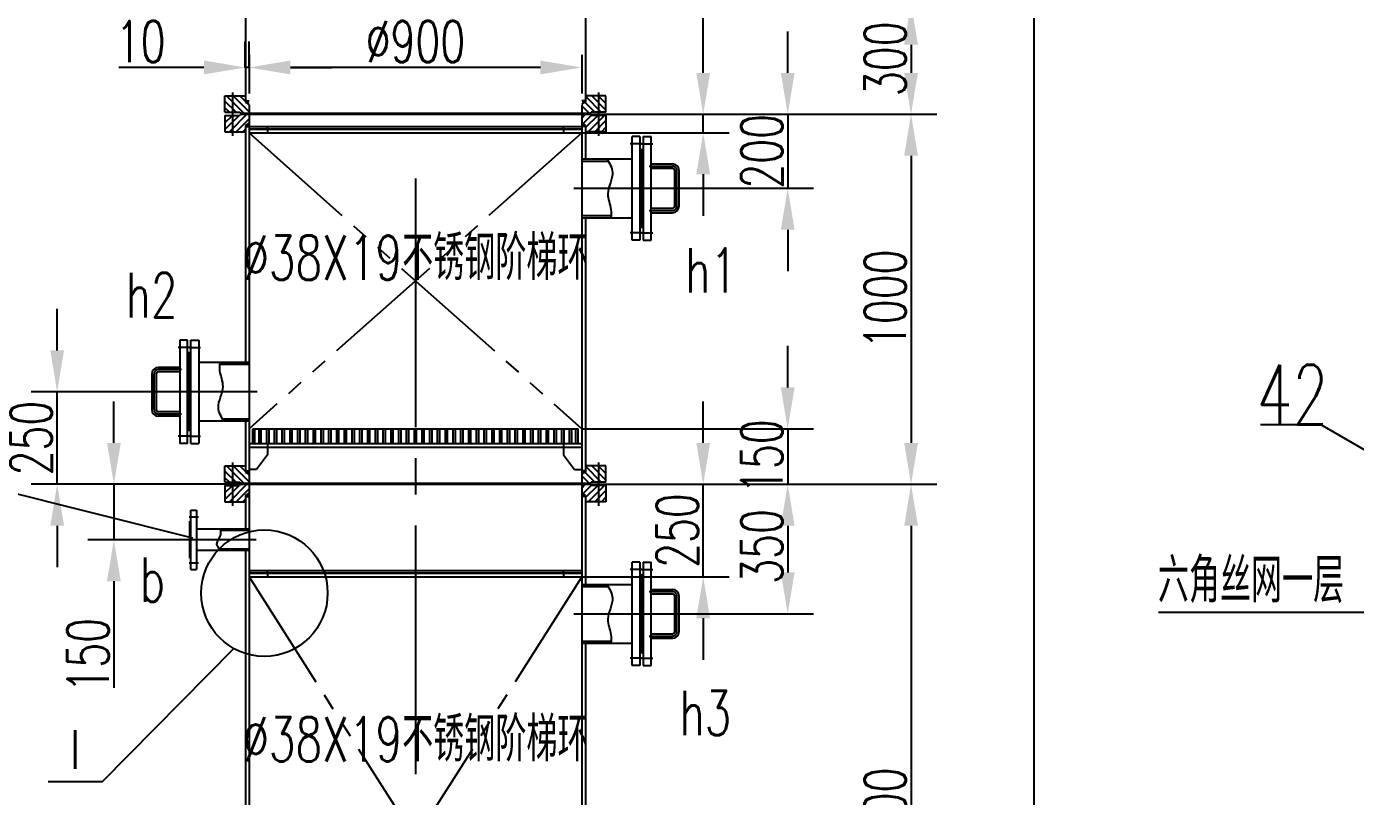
# Model space of a CAD drawing. Extents: x 4061 to 20693, y -5077 to 18471.
# Drawn here: x 5925 to 9518, y 12000 to 14080 of the extents above; entities that cross this region are included whole.
import ezdxf
from ezdxf.enums import TextEntityAlignment as Align

# ---------------------------------------------------------------- set-up
doc = ezdxf.new("R2010")
doc.units = 0
doc.header["$LTSCALE"] = 280
doc.header["$MEASUREMENT"] = 0
doc.header["$PDMODE"] = 3
for name, pattern in [('CENT1', [3.35, 2.4, -0.3, 0.35, -0.3]), ('CENTER', [1.66, 1.2, -0.15, 0.16, -0.15]), ('PHANTOM', [1.97, 1.2, -0.15, 0.16, -0.15, 0.16, -0.15])]:
    doc.linetypes.add(name, pattern=pattern)
doc.layers.get('0').update_dxf_attribs({"linetype": 'CONTINUOUS'})
doc.layers.get('DEFPOINTS').update_dxf_attribs({"linetype": 'CONTINUOUS'})
for name, color, linetype in [('A', 2, 'CONTINUOUS'), ('B', 7, 'CONTINUOUS'), ('C', 1, 'CENTER'), ('C1', 1, 'CENT1'), ('D', 4, 'PHANTOM')]:
    doc.layers.add(name, color=color, linetype=linetype)
doc.styles.add('HZ', font='txt', dxfattribs={"width": 0.7, "bigfont": 'hztxt'})
doc.dimstyles.get("Standard").update_dxf_attribs({"dimtxt": 0.18, "dimasz": 0.18, "dimexe": 0.18, "dimexo": 0.0625, "dimgap": 0.09, "dimtad": 0, "dimtih": 1, "dimtoh": 1, "dimdec": 4, "dimzin": 0, "dimdsep": 46, "dimtxsty": 'Standard', "dimcen": 0.09, "dimadec": 0, "dimazin": 0, "dimtfac": 1, "dimtdec": 4, "dimtofl": 0, "dimtmove": 0, "dimatfit": 3, "dimfxl": 1, "dimtolj": 1, "dimtzin": 0, "dimarcsym": 0})

# ---------------------------------------------------------------- blocks, each defined once
blk = doc.blocks.new('*D12')
at = {"color": 0, "linetype": 'ByBlock', "transparency": 16777216}
for p, q in [((8761.8, 14690.3), (8761.8, 14802.3)), ((8205.2, 14578.3), (8831.8, 14578.3)), ((8761.8, 14578.3), (8761.8, 14428.3)), ((8227.7, 14428.3), (8831.8, 14428.3)), ((8761.8, 14316.3), (8761.8, 14204.3))]:
    blk.add_line(p, q, dxfattribs=at)
for points in [[(8743.2, 14690.3), (8780.5, 14690.3), (8761.8, 14578.3)], [(8743.2, 14316.3), (8780.5, 14316.3), (8761.8, 14428.3)]]:
    blk.add_solid(points, dxfattribs=at)
at = {"layer": 'DEFPOINTS', "color": 0, "linetype": 'ByBlock', "transparency": 16777216}
for p in [(8205.2, 14578.3), (8227.7, 14428.3), (8761.8, 14428.3)]:
    blk.add_point(p, dxfattribs=at)
at = {"color": 0, "linetype": 'ByBlock', "transparency": 16777216, "insert": (8691.8, 14503.3), "char_height": 112, "attachment_point": 5, "rotation": 90, "style": 'HZ'}
blk.add_mtext('\\A1;150', dxfattribs=at)
blk = doc.blocks.new('*D18')
at = {"color": 0, "linetype": 'ByBlock', "transparency": 16777216}
for p, q in [((6161.2, 13060.2), (6161.2, 13172.2)), ((6504.2, 12948.2), (6091.2, 12948.2)), ((6161.2, 12948.2), (6161.2, 12798.2)), ((6352, 12798.2), (6091.2, 12798.2)), ((6161.2, 12686.2), (6161.2, 12398.1))]:
    blk.add_line(p, q, dxfattribs=at)
for points in [[(6142.5, 13060.2), (6179.9, 13060.2), (6161.2, 12948.2)], [(6142.5, 12686.2), (6179.9, 12686.2), (6161.2, 12798.2)]]:
    blk.add_solid(points, dxfattribs=at)
at = {"layer": 'DEFPOINTS', "color": 0, "linetype": 'ByBlock', "transparency": 16777216}
for p in [(6161.2, 12948.2), (6504.2, 12948.2), (6352, 12798.2)]:
    blk.add_point(p, dxfattribs=at)
at = {"color": 0, "linetype": 'ByBlock', "transparency": 16777216, "insert": (6091.2, 12486.1), "char_height": 112, "attachment_point": 5, "rotation": 90, "style": 'HZ'}
blk.add_mtext('\\A1;150', dxfattribs=at)
blk = doc.blocks.new('*D19')
at = {"color": 0, "linetype": 'ByBlock', "transparency": 16777216}
for p, q in [((7983.3, 13955.1), (7983.3, 14067.1)), ((7449.2, 13843.1), (8053.3, 13843.1)), ((7983.3, 13843.1), (7983.3, 13643.1)), ((7700.2, 13643.1), (8053.3, 13643.1)), ((7983.3, 13531.1), (7983.3, 13419.1))]:
    blk.add_line(p, q, dxfattribs=at)
for points in [[(7964.7, 13955.1), (8002, 13955.1), (7983.3, 13843.1)], [(7964.7, 13531.1), (8002, 13531.1), (7983.3, 13643.1)]]:
    blk.add_solid(points, dxfattribs=at)
at = {"layer": 'DEFPOINTS', "color": 0, "linetype": 'ByBlock', "transparency": 16777216}
for p in [(7449.2, 13843.1), (7700.2, 13643.1), (7983.3, 13643.1)]:
    blk.add_point(p, dxfattribs=at)
at = {"color": 0, "linetype": 'ByBlock', "transparency": 16777216, "insert": (7913.3, 13743.1), "char_height": 112, "attachment_point": 5, "rotation": 90, "style": 'HZ'}
blk.add_mtext('\\A1;200', dxfattribs=at)
blk = doc.blocks.new('*D20')
at = {"color": 0, "linetype": 'ByBlock', "transparency": 16777216}
for p, q in [((7839, 13948.2), (8386.8, 13948.2)), ((8316.8, 13836.2), (8316.8, 13060.2)), ((7839, 12948.2), (8386.8, 12948.2))]:
    blk.add_line(p, q, dxfattribs=at)
for points in [[(8298.2, 13836.2), (8335.5, 13836.2), (8316.8, 13948.2)], [(8298.2, 13060.2), (8335.5, 13060.2), (8316.8, 12948.2)]]:
    blk.add_solid(points, dxfattribs=at)
at = {"layer": 'DEFPOINTS', "color": 0, "linetype": 'ByBlock', "transparency": 16777216}
for p in [(7839, 13948.2), (7839, 12948.2), (8316.8, 12948.2)]:
    blk.add_point(p, dxfattribs=at)
at = {"color": 0, "linetype": 'ByBlock', "transparency": 16777216, "insert": (8246.8, 13448.2), "char_height": 112, "attachment_point": 5, "rotation": 90, "style": 'HZ'}
blk.add_mtext('\\A1;1000', dxfattribs=at)
blk = doc.blocks.new('*D21')
at = {"color": 0, "linetype": 'ByBlock', "transparency": 16777216}
for p, q in [((6007.8, 13310.2), (6007.8, 13422.2)), ((6253.2, 13198.2), (5937.8, 13198.2)), ((6007.8, 12948.2), (6007.8, 13198.2)), ((6504.2, 12948.2), (5937.8, 12948.2)), ((6007.8, 12836.2), (6007.8, 12724.2))]:
    blk.add_line(p, q, dxfattribs=at)
for points in [[(5989.2, 13310.2), (6026.5, 13310.2), (6007.8, 13198.2)], [(5989.2, 12836.2), (6026.5, 12836.2), (6007.8, 12948.2)]]:
    blk.add_solid(points, dxfattribs=at)
at = {"layer": 'DEFPOINTS', "color": 0, "linetype": 'ByBlock', "transparency": 16777216}
for p in [(6007.8, 13198.2), (6253.2, 13198.2), (6504.2, 12948.2)]:
    blk.add_point(p, dxfattribs=at)
at = {"color": 0, "linetype": 'ByBlock', "transparency": 16777216, "insert": (5937.8, 13073.2), "char_height": 112, "attachment_point": 5, "rotation": 90, "style": 'HZ'}
blk.add_mtext('\\A1;250', dxfattribs=at)
blk = doc.blocks.new('*D22')
at = {"color": 0, "linetype": 'ByBlock', "transparency": 16777216}
for p, q in [((7571.7, 12843.1), (8053.3, 12843.1)), ((7983.3, 12731.1), (7983.3, 12605.1)), ((7700.2, 12493.1), (8053.3, 12493.1))]:
    blk.add_line(p, q, dxfattribs=at)
for points in [[(7964.7, 12731.1), (8002, 12731.1), (7983.3, 12843.1)], [(7964.7, 12605.1), (8002, 12605.1), (7983.3, 12493.1)]]:
    blk.add_solid(points, dxfattribs=at)
at = {"layer": 'DEFPOINTS', "color": 0, "linetype": 'ByBlock', "transparency": 16777216}
for p in [(7571.7, 12843.1), (7700.2, 12493.1), (7983.3, 12493.1)]:
    blk.add_point(p, dxfattribs=at)
at = {"color": 0, "linetype": 'ByBlock', "transparency": 16777216, "insert": (7913.3, 12675.1), "char_height": 112, "attachment_point": 5, "rotation": 90, "style": 'HZ'}
blk.add_mtext('\\A1;350', dxfattribs=at)
blk = doc.blocks.new('*D23')
at = {"color": 0, "linetype": 'ByBlock', "transparency": 16777216}
for p, q in [((8533.3, 14540.3), (8533.3, 14652.3)), ((8227.7, 14428.3), (8603.3, 14428.3)), ((8533.3, 14178.3), (8533.3, 14428.3)), ((8205.2, 14178.3), (8603.3, 14178.3)), ((8533.3, 14066.3), (8533.3, 13954.3))]:
    blk.add_line(p, q, dxfattribs=at)
for points in [[(8514.7, 14540.3), (8552, 14540.3), (8533.3, 14428.3)], [(8514.7, 14066.3), (8552, 14066.3), (8533.3, 14178.3)]]:
    blk.add_solid(points, dxfattribs=at)
at = {"layer": 'DEFPOINTS', "color": 0, "linetype": 'ByBlock', "transparency": 16777216}
for p in [(8227.7, 14428.3), (8533.3, 14428.3), (8205.2, 14178.3)]:
    blk.add_point(p, dxfattribs=at)
at = {"color": 0, "linetype": 'ByBlock', "transparency": 16777216, "insert": (8463.3, 14303.3), "char_height": 112, "attachment_point": 5, "rotation": 90, "style": 'HZ'}
blk.add_mtext('\\A1;250', dxfattribs=at)
blk = doc.blocks.new('*D24')
at = {"color": 0, "linetype": 'ByBlock', "transparency": 16777216}
for p, q in [((8533.3, 15540.3), (8533.3, 15877.3)), ((8227.7, 15428.3), (8603.3, 15428.3)), ((8533.3, 15378.3), (8533.3, 15428.3)), ((8205.2, 15378.3), (8603.3, 15378.3)), ((8533.3, 15266.3), (8533.3, 15154.3))]:
    blk.add_line(p, q, dxfattribs=at)
for points in [[(8514.7, 15540.3), (8552, 15540.3), (8533.3, 15428.3)], [(8514.7, 15266.3), (8552, 15266.3), (8533.3, 15378.3)]]:
    blk.add_solid(points, dxfattribs=at)
at = {"layer": 'DEFPOINTS', "color": 0, "linetype": 'ByBlock', "transparency": 16777216}
for p in [(8227.7, 15428.3), (8533.3, 15428.3), (8205.2, 15378.3)]:
    blk.add_point(p, dxfattribs=at)
at = {"color": 0, "linetype": 'ByBlock', "transparency": 16777216, "insert": (8463.3, 15813.9), "char_height": 112, "attachment_point": 5, "rotation": 90, "style": 'HZ'}
blk.add_mtext('\\A1;50', dxfattribs=at)
blk = doc.blocks.new('*D30')
at = {"color": 0, "linetype": 'ByBlock', "transparency": 16777216}
for p, q in [((7436.7, 14248.2), (8386.8, 14248.2)), ((8316.8, 14136.2), (8316.8, 14060.2)), ((8014.6, 13948.2), (8386.8, 13948.2))]:
    blk.add_line(p, q, dxfattribs=at)
for points in [[(8298.2, 14136.2), (8335.5, 14136.2), (8316.8, 14248.2)], [(8298.2, 14060.2), (8335.5, 14060.2), (8316.8, 13948.2)]]:
    blk.add_solid(points, dxfattribs=at)
at = {"layer": 'DEFPOINTS', "color": 0, "linetype": 'ByBlock', "transparency": 16777216}
for p in [(7436.7, 14248.2), (8014.6, 13948.2), (8316.8, 13948.2)]:
    blk.add_point(p, dxfattribs=at)
at = {"color": 0, "linetype": 'ByBlock', "transparency": 16777216, "insert": (8246.8, 14098.2), "char_height": 112, "attachment_point": 5, "rotation": 90, "style": 'HZ'}
blk.add_mtext('\\A1;300', dxfattribs=at)
blk = doc.blocks.new('*D32')
at = {"color": 0, "linetype": 'ByBlock', "transparency": 16777216}
for p, q in [((8014.6, 12948.2), (8386.8, 12948.2)), ((8316.8, 12836.2), (8316.8, 11260.2)), ((7953.3, 11148.2), (8386.8, 11148.2))]:
    blk.add_line(p, q, dxfattribs=at)
for points in [[(8298.2, 12836.2), (8335.5, 12836.2), (8316.8, 12948.2)], [(8298.2, 11260.2), (8335.5, 11260.2), (8316.8, 11148.2)]]:
    blk.add_solid(points, dxfattribs=at)
at = {"layer": 'DEFPOINTS', "color": 0, "linetype": 'ByBlock', "transparency": 16777216}
for p in [(8014.6, 12948.2), (7953.3, 11148.2), (8316.8, 11148.2)]:
    blk.add_point(p, dxfattribs=at)
at = {"color": 0, "linetype": 'ByBlock', "transparency": 16777216, "insert": (8246.8, 12048.2), "char_height": 112, "attachment_point": 5, "rotation": 90, "style": 'HZ'}
blk.add_mtext('\\A1;2000', dxfattribs=at)
blk = doc.blocks.new('*D34')
at = {"color": 0, "linetype": 'ByBlock', "transparency": 16777216}
for p, q in [((7305.2, 15588.8), (7305.2, 15484.9)), ((8205.2, 15588.8), (8205.2, 15484.9)), ((8093.2, 15554.9), (7417.2, 15554.9))]:
    blk.add_line(p, q, dxfattribs=at)
for points in [[(7417.2, 15573.6), (7417.2, 15536.2), (7305.2, 15554.9)], [(8093.2, 15573.6), (8093.2, 15536.2), (8205.2, 15554.9)]]:
    blk.add_solid(points, dxfattribs=at)
at = {"layer": 'DEFPOINTS', "color": 0, "linetype": 'ByBlock', "transparency": 16777216}
for p in [(7305.2, 15588.8), (8205.2, 15588.8), (7305.2, 15554.9)]:
    blk.add_point(p, dxfattribs=at)
at = {"color": 0, "linetype": 'ByBlock', "transparency": 16777216, "insert": (7755.2, 15624.9), "char_height": 112, "attachment_point": 5, "style": 'HZ'}
blk.add_mtext('\\A1;∅900', dxfattribs=at)
blk = doc.blocks.new('*D35')
at = {"color": 0, "linetype": 'ByBlock', "transparency": 16777216}
for p, q in [((7295.2, 15554.9), (7295.2, 15624.9)), ((7305.2, 15554.9), (7305.2, 15624.9)), ((7183.2, 15554.9), (6953.2, 15554.9)), ((7305.2, 15554.9), (7295.2, 15554.9)), ((7417.2, 15554.9), (7529.2, 15554.9))]:
    blk.add_line(p, q, dxfattribs=at)
for points in [[(7183.2, 15573.6), (7183.2, 15536.2), (7295.2, 15554.9)], [(7417.2, 15573.6), (7417.2, 15536.2), (7305.2, 15554.9)]]:
    blk.add_solid(points, dxfattribs=at)
at = {"layer": 'DEFPOINTS', "color": 0, "linetype": 'ByBlock', "transparency": 16777216}
for p in [(7295.2, 15554.9), (7295.2, 15554.9), (7305.2, 15554.9)]:
    blk.add_point(p, dxfattribs=at)
at = {"color": 0, "linetype": 'ByBlock', "transparency": 16777216, "insert": (7012.2, 15624.9), "char_height": 112, "attachment_point": 5, "style": 'HZ'}
blk.add_mtext('\\A1;10', dxfattribs=at)
blk = doc.blocks.new('件号1')
at = {"layer": 'B'}
blk.add_line((0, 0), (6, 0), dxfattribs=at)
at = {"layer": 'B', "style": 'HZ', "width": 0.7}
blk.add_attdef('JH', text='', height=6, dxfattribs=at).set_placement((3.18, 0), align=Align.CENTER)
blk = doc.blocks.new('*D197')
at = {"color": 0, "linetype": 'ByBlock', "transparency": 16777216}
for p, q in [((7044.2, 16958.1), (8719.1, 16958.1)), ((8649.1, 16846.1), (8649.1, -3424.9)), ((7946.7, -3536.9), (8719.1, -3536.9))]:
    blk.add_line(p, q, dxfattribs=at)
for points in [[(8630.4, 16846.1), (8667.8, 16846.1), (8649.1, 16958.1)], [(8630.4, -3424.9), (8667.8, -3424.9), (8649.1, -3536.9)]]:
    blk.add_solid(points, dxfattribs=at)
at = {"layer": 'DEFPOINTS', "color": 0, "linetype": 'ByBlock', "transparency": 16777216}
for p in [(7044.2, 16958.1), (7946.7, -3536.9), (8649.1, -3536.9)]:
    blk.add_point(p, dxfattribs=at)
at = {"color": 0, "linetype": 'ByBlock', "transparency": 16777216, "insert": (8579.1, 6710.6), "char_height": 112, "attachment_point": 5, "rotation": 90, "style": 'HZ'}
blk.add_mtext('\\A1;~22722', dxfattribs=at)
blk = doc.blocks.new('A$C73CA05DC')
at = {"layer": 'A'}
for p, q in [((10, 110), (890, 110)), ((10, 70), (10, 110)), ((16, 70), (16, 110)), ((27, 70), (27, 110)), ((33, 70), (33, 110)), ((48, 70), (48, 110)), ((54, 70), (54, 110)), ((69, 70), (69, 110)), ((75, 70), (75, 110)), ((90, 70), (90, 110)), ((96, 70), (96, 110)), ((111, 70), (111, 110)), ((117, 70), (117, 110)), ((132, 70), (132, 110)), ((138, 70), (138, 110)), ((153, 70), (153, 110)), ((159, 70), (159, 110)), ((174, 70), (174, 110)), ((180, 70), (180, 110)), ((195, 70), (195, 110)), ((201, 70), (201, 110)), ((216, 70), (216, 110)), ((222, 70), (222, 110)), ((237, 70), (237, 110)), ((243, 70), (243, 110)), ((258, 70), (258, 110)), ((264, 70), (264, 110)), ((279, 70), (279, 110)), ((285, 70), (285, 110)), ((300, 70), (300, 110)), ((306, 70), (306, 110)), ((321, 70), (321, 110)), ((327, 70), (327, 110)), ((342, 70), (342, 110)), ((348, 70), (348, 110)), ((363, 70), (363, 110)), ((369, 70), (369, 110)), ((384, 70), (384, 110)), ((390, 70), (390, 110)), ((405, 70), (405, 110)), ((411, 70), (411, 110)), ((426, 70), (426, 110)), ((432, 70), (432, 110)), ((447, 70), (447, 110)), ((453, 70), (453, 110)), ((468, 70), (468, 110)), ((474, 70), (474, 110)), ((489, 70), (489, 110)), ((495, 70), (495, 110)), ((510, 70), (510, 110)), ((516, 70), (516, 110)), ((531, 70), (531, 110)), ((537, 70), (537, 110)), ((552, 70), (552, 110)), ((558, 70), (558, 110)), ((573, 70), (573, 110)), ((579, 70), (579, 110)), ((594, 70), (594, 110)), ((600, 70), (600, 110)), ((615, 70), (615, 110)), ((621, 70), (621, 110)), ((636, 70), (636, 110)), ((642, 70), (642, 110)), ((657, 70), (657, 110)), ((663, 70), (663, 110)), ((678, 70), (678, 110)), ((684, 70), (684, 110)), ((699, 70), (699, 110)), ((705, 70), (705, 110)), ((720, 70), (720, 110)), ((726, 70), (726, 110)), ((741, 70), (741, 110)), ((747, 70), (747, 110)), ((762, 70), (762, 110)), ((768, 70), (768, 110)), ((783, 70), (783, 110)), ((789, 70), (789, 110)), ((804, 70), (804, 110)), ((810, 70), (810, 110)), ((825, 70), (825, 110)), ((831, 70), (831, 110)), ((846, 70), (846, 110)), ((852, 70), (852, 110)), ((867, 70), (867, 110)), ((873, 70), (873, 110)), ((884, 70), (884, 110)), ((890, 70), (890, 110)), ((0, 70), (900, 70)), ((0, 60), (900, 60)), ((10, 70), (890, 70)), ((50, 40), (20, 0)), ((50, 70), (50, 60)), ((50, 60), (50, 40)), ((850, 70), (850, 60)), ((850, 60), (850, 40)), ((850, 40), (880, 0)), ((20, 0), (0, 0)), ((880, 0), (900, 0))]:
    blk.add_line(p, q, dxfattribs=at)

msp = doc.modelspace()

# ---------------------------------------------------------------- hatches: boundary and pattern name
h = msp.add_hatch()
h.set_pattern_fill('ANSI31', color=256, scale=4, angle=90, style=0)
h.set_pattern_definition([(135, (-737.88, -1372.147), (-8.980256, -8.980256), [])])
h.paths.add_polyline_path([(6481.70793, 13893.13672), (6461.70793, 13893.13672), (6461.70793, 13849.13672), (6481.70793, 13849.13672)])
h.paths.add_polyline_path([(6481.70793, 13849.13672), (6501.20793, 13849.13672), (6504.20793, 13846.13672), (6526.70793, 13846.13672), (6526.70793, 13870.36322), (6516.70793, 13876.13672), (6516.70793, 13893.13672), (6481.70793, 13893.13672)])
h.paths.add_polyline_path([(7436.70793, 13876.13672), (7426.70793, 13870.36322), (7426.70793, 13846.13672), (7449.20793, 13846.13672), (7452.20793, 13849.13672), (7471.70793, 13849.13672), (7471.70793, 13893.13672), (7436.70793, 13893.13672)])
h.paths.add_polyline_path([(7471.70793, 13849.13672), (7491.70793, 13849.13672), (7491.70793, 13893.13672), (7471.70793, 13893.13672)])
for points in [[(6526.70793, 13870.36322), (6516.70793, 13876.13672), (6516.70793, 13879.13672), (6526.70793, 13879.13672)], [(7426.70793, 13870.36322), (7436.70793, 13876.13672), (7436.70793, 13879.13672), (7426.70793, 13879.13672)], [(6526.70793, 13810.13672), (6526.70793, 13818.91023), (6516.70793, 13813.13672), (6516.70793, 13810.13672)], [(7426.70793, 13818.91023), (7436.70793, 13813.13672), (7436.70793, 13810.13672), (7426.70793, 13810.13672)], [(6526.70793, 12870.36322), (6516.70793, 12876.13672), (6516.70793, 12879.13672), (6526.70793, 12879.13672)], [(7426.70793, 12870.36322), (7436.70793, 12876.13672), (7436.70793, 12879.13672), (7426.70793, 12879.13672)], [(6526.70793, 12810.13672), (6526.70793, 12818.91023), (6516.70793, 12813.13672), (6516.70793, 12810.13672)], [(7426.70793, 12818.91023), (7436.70793, 12813.13672), (7436.70793, 12810.13672), (7426.70793, 12810.13672)]]:
    msp.add_hatch(color=256).paths.add_polyline_path(points)
h = msp.add_hatch()
h.set_pattern_fill('ANSI31', color=256, scale=4, style=0)
h.set_pattern_definition([(45, (-737.88, -1372.147), (-8.980256, 8.980256), [])])
h.paths.add_polyline_path([(6481.70793, 13796.13672), (6516.70793, 13796.13672), (6516.70793, 13813.13672), (6526.70793, 13818.91023), (6526.70793, 13843.13672), (6504.20793, 13843.13672), (6501.20793, 13840.13672), (6481.70793, 13840.13672)])
h.paths.add_polyline_path([(6461.70793, 13796.13672), (6481.70793, 13796.13672), (6481.70793, 13840.13672), (6461.70793, 13840.13672)])
h.paths.add_polyline_path([(7452.20793, 13840.13672), (7449.20793, 13843.13672), (7426.70793, 13843.13672), (7426.70793, 13818.91023), (7436.70793, 13813.13672), (7436.70793, 13796.13672), (7471.70793, 13796.13672), (7471.70793, 13840.13672)])
h.paths.add_polyline_path([(7471.70793, 13796.13672), (7491.70793, 13796.13672), (7491.70793, 13840.13672), (7471.70793, 13840.13672)])
h = msp.add_hatch()
h.set_pattern_fill('ANSI37', color=256, style=0)
h.set_pattern_definition([(45, (-737.8797, -1372.147), (-2.24506403, 2.24506403), []), (135, (-737.8797, -1372.147), (-2.24506403, -2.24506403), [])])
h.paths.add_polyline_path([(6504.20793, 13846.13672), (6504.20793, 13843.13672), (6526.70793, 13843.13672), (6526.70793, 13846.13672)])
h.paths.add_polyline_path([(7426.70793, 13846.13672), (7426.70793, 13843.13672), (7449.20793, 13843.13672), (7449.20793, 13846.13672)])
h = msp.add_hatch()
h.set_pattern_fill('ANSI31', color=256, scale=4, angle=90, style=0)
h.set_pattern_definition([(135, (-737.88, -2372.147), (-8.980256, -8.980256), [])])
h.paths.add_polyline_path([(6481.70793, 12893.13672), (6461.70793, 12893.13672), (6461.70793, 12849.13672), (6481.70793, 12849.13672)])
h.paths.add_polyline_path([(6516.70793, 12876.13672), (6516.70793, 12893.13672), (6481.70793, 12893.13672), (6481.70793, 12849.13672), (6501.20793, 12849.13672), (6504.20793, 12846.13672), (6526.70793, 12846.13672), (6526.70793, 12870.36322)])
h.paths.add_polyline_path([(7471.70793, 12893.13672), (7436.70793, 12893.13672), (7436.70793, 12876.13672), (7426.70793, 12870.36322), (7426.70793, 12846.13672), (7449.20793, 12846.13672), (7452.20793, 12849.13672), (7471.70793, 12849.13672)])
h.paths.add_polyline_path([(7491.70793, 12893.13672), (7471.70793, 12893.13672), (7471.70793, 12849.13672), (7491.70793, 12849.13672)])
h = msp.add_hatch()
h.set_pattern_fill('ANSI31', color=256, scale=4, style=0)
h.set_pattern_definition([(45, (-737.88, -2372.147), (-8.980256, 8.980256), [])])
h.paths.add_polyline_path([(6526.70793, 12843.13672), (6504.20793, 12843.13672), (6501.20793, 12840.13672), (6481.70793, 12840.13672), (6481.70793, 12796.13672), (6516.70793, 12796.13672), (6516.70793, 12813.13672), (6526.70793, 12818.91023)])
h.paths.add_polyline_path([(6481.70793, 12840.13672), (6461.70793, 12840.13672), (6461.70793, 12796.13672), (6481.70793, 12796.13672)])
h.paths.add_polyline_path([(7471.70793, 12840.13672), (7452.20793, 12840.13672), (7449.20793, 12843.13672), (7426.70793, 12843.13672), (7426.70793, 12818.91023), (7436.70793, 12813.13672), (7436.70793, 12796.13672), (7471.70793, 12796.13672)])
h.paths.add_polyline_path([(7491.70793, 12840.13672), (7471.70793, 12840.13672), (7471.70793, 12796.13672), (7491.70793, 12796.13672)])
h = msp.add_hatch()
h.set_pattern_fill('ANSI37', color=256, style=0)
h.set_pattern_definition([(45, (-737.8797, -2372.147), (-2.24506403, 2.24506403), []), (135, (-737.8797, -2372.147), (-2.24506403, -2.24506403), [])])
h.paths.add_polyline_path([(6526.70793, 12846.13672), (6504.20793, 12846.13672), (6504.20793, 12843.13672), (6526.70793, 12843.13672)])
h.paths.add_polyline_path([(7449.20793, 12846.13672), (7426.70793, 12846.13672), (7426.70793, 12843.13672), (7449.20793, 12843.13672)])

# ---------------------------------------------------------------- linework, layer by layer
for points in [[(7494.70793, 13722.63672), (7509.58338, 13686.26145), (7496.92771, 13628.43942), (7505.36479, 13586.27747), (7505.36479, 13563.63672)], [(6458.70793, 13013.63672), (6443.83249, 13050.012), (6456.48816, 13107.83402), (6448.05108, 13149.99597), (6448.05108, 13172.63672)], [(6449.74417, 12664.63672), (6439.9657, 12681.53809), (6450.07632, 12707.18923), (6450.07632, 12721.63672)], [(7494.70793, 12572.63672), (7509.58338, 12536.26145), (7496.92771, 12478.43942), (7505.36479, 12436.27747), (7505.36479, 12413.63672)]]:
    msp.add_spline(points, degree=3)
at = {"layer": 'A'}
for p, q in [((6516.70793, 14168.66231), (6516.70793, 13876.13672)), ((7436.70793, 14168.66231), (7436.70793, 13876.13672)), ((6461.70793, 13893.13672), (6516.70793, 13893.13672)), ((6461.70793, 13849.13672), (6461.70793, 13893.13672)), ((6516.70793, 13879.13672), (6526.70793, 13879.13672)), ((6516.70793, 13876.13672), (6526.70793, 13870.36322)), ((7436.70793, 13879.13672), (7426.70793, 13879.13672)), ((7436.70793, 13876.13672), (7426.70793, 13870.36322)), ((7491.70793, 13893.13672), (7436.70793, 13893.13672)), ((7491.70793, 13849.13672), (7491.70793, 13893.13672)), ((6461.70793, 13849.13672), (6501.20793, 13849.13672)), ((6461.70793, 13840.13672), (6501.20793, 13840.13672)), ((6461.70793, 13840.13672), (6461.70793, 13796.13672)), ((6504.20793, 13846.13672), (6501.20793, 13849.13672)), ((6504.20793, 13843.13672), (6501.20793, 13840.13672)), ((6504.20793, 13846.13672), (6504.20793, 13843.13672)), ((6504.20793, 13846.13672), (7449.20793, 13846.13672)), ((6504.20793, 13843.13672), (7449.20793, 13843.13672)), ((6526.70793, 13868.66231), (6526.70793, -282.38887)), ((7426.70793, 13868.66231), (7426.70793, -282.38887)), ((7449.20793, 13846.13672), (7452.20793, 13849.13672)), ((7449.20793, 13846.13672), (7449.20793, 13843.13672)), ((7449.20793, 13843.13672), (7452.20793, 13840.13672)), ((7491.70793, 13849.13672), (7452.20793, 13849.13672)), ((7491.70793, 13840.13672), (7452.20793, 13840.13672)), ((7491.70793, 13840.13672), (7491.70793, 13796.13672)), ((6516.70793, 13813.13672), (6526.70793, 13818.91023)), ((6516.70793, 13813.13672), (6516.70793, 13172.63672)), ((6516.70793, 13810.13672), (6526.70793, 13810.13672)), ((6526.70793, 13810.13672), (7426.70793, 13810.13672)), ((6526.70793, 13804.13672), (7426.70793, 13804.13672)), ((6526.70793, 13803.13672), (7426.70793, 13803.13672)), ((6576.70793, 13804.13672), (6576.70793, 13810.13672)), ((6576.70793, 13803.13672), (6576.70793, 13793.13672)), ((7376.70793, 13804.13672), (7376.70793, 13810.13672)), ((7376.70793, 13803.13672), (7376.70793, 13793.13672)), ((7436.70793, 13813.13672), (7426.70793, 13818.91023)), ((7436.70793, 13810.13672), (7426.70793, 13810.13672)), ((7436.70793, 13813.13672), (7436.70793, 13722.63672)), ((6461.70793, 13796.13672), (6516.70793, 13796.13672)), ((6526.70793, 13793.13672), (7426.70793, 13793.13672)), ((7491.70793, 13796.13672), (7436.70793, 13796.13672)), ((7562.70793, 13503.13672), (7562.70793, 13783.13672)), ((7583.70793, 13783.13672), (7562.70793, 13783.13672)), ((7583.70793, 13783.13672), (7583.70793, 13503.13672)), ((7592.70793, 13783.13672), (7592.70793, 13503.13672)), ((7592.70793, 13783.13672), (7613.70793, 13783.13672)), ((7613.70793, 13503.13672), (7613.70793, 13783.13672)), ((7586.70793, 13748.13672), (7583.70793, 13748.13672)), ((7586.70793, 13748.13672), (7586.70793, 13538.13672)), ((7586.70793, 13748.13672), (7589.70793, 13748.13672)), ((7589.70793, 13748.13672), (7592.70793, 13748.13672)), ((7589.70793, 13748.13672), (7589.70793, 13538.13672)), ((7426.70793, 13722.63672), (7562.70793, 13722.63672)), ((7426.70793, 13716.63672), (7498.2301, 13716.63672)), ((7613.70793, 13709.13672), (7671.70793, 13709.13672)), ((7613.70793, 13697.13672), (7671.70793, 13697.13672)), ((7677.70793, 13595.13672), (7677.70793, 13691.13672)), ((7689.70793, 13595.13672), (7689.70793, 13691.13672)), ((7613.70793, 13589.13672), (7671.70793, 13589.13672)), ((7426.70793, 13569.63672), (7505.70888, 13569.63672)), ((7426.70793, 13563.63672), (7562.70793, 13563.63672)), ((7436.70793, 13563.63672), (7436.70793, 12876.13672)), ((7613.70793, 13577.13672), (7671.70793, 13577.13672)), ((7586.70793, 13538.13672), (7583.70793, 13538.13672)), ((7586.70793, 13538.13672), (7589.70793, 13538.13672)), ((7589.70793, 13538.13672), (7592.70793, 13538.13672)), ((7583.70793, 13503.13672), (7562.70793, 13503.13672)), ((7592.70793, 13503.13672), (7613.70793, 13503.13672)), ((6360.70793, 13233.13672), (6339.70793, 13233.13672)), ((6339.70793, 13233.13672), (6339.70793, 12953.13672)), ((6360.70793, 12953.13672), (6360.70793, 13233.13672)), ((6369.70793, 13233.13672), (6390.70793, 13233.13672)), ((6369.70793, 12953.13672), (6369.70793, 13233.13672)), ((6390.70793, 13233.13672), (6390.70793, 12953.13672)), ((6363.70793, 13198.13672), (6360.70793, 13198.13672)), ((6363.70793, 12988.13672), (6363.70793, 13198.13672)), ((6366.70793, 13198.13672), (6363.70793, 13198.13672)), ((6366.70793, 13198.13672), (6369.70793, 13198.13672)), ((6366.70793, 12988.13672), (6366.70793, 13198.13672)), ((6339.70793, 13159.13672), (6281.70793, 13159.13672)), ((6526.70793, 13172.63672), (6390.70793, 13172.63672)), ((6526.70793, 13166.63672), (6447.70699, 13166.63672)), ((6263.70793, 13141.13672), (6263.70793, 13045.13672)), ((6275.70793, 13141.13672), (6275.70793, 13045.13672)), ((6339.70793, 13147.13672), (6281.70793, 13147.13672)), ((6339.70793, 13039.13672), (6281.70793, 13039.13672)), ((6339.70793, 13027.13672), (6281.70793, 13027.13672)), ((6526.70793, 13013.63672), (6390.70793, 13013.63672)), ((6526.70793, 13019.63672), (6455.18577, 13019.63672)), ((6516.70793, 13013.63672), (6516.70793, 12876.13672)), ((6363.70793, 12988.13672), (6360.70793, 12988.13672)), ((6366.70793, 12988.13672), (6363.70793, 12988.13672)), ((6366.70793, 12988.13672), (6369.70793, 12988.13672)), ((6360.70793, 12953.13672), (6339.70793, 12953.13672)), ((6369.70793, 12953.13672), (6390.70793, 12953.13672)), ((6461.70793, 12849.13672), (6461.70793, 12893.13672)), ((6461.70793, 12893.13672), (6516.70793, 12893.13672)), ((6516.70793, 12879.13672), (6526.70793, 12879.13672)), ((6516.70793, 12876.13672), (6526.70793, 12870.36322)), ((7436.70793, 12879.13672), (7426.70793, 12879.13672)), ((7436.70793, 12876.13672), (7426.70793, 12870.36322)), ((7491.70793, 12893.13672), (7436.70793, 12893.13672)), ((7491.70793, 12849.13672), (7491.70793, 12893.13672)), ((6461.70793, 12849.13672), (6501.20793, 12849.13672)), ((6461.70793, 12840.13672), (6461.70793, 12796.13672)), ((6461.70793, 12840.13672), (6501.20793, 12840.13672)), ((6504.20793, 12846.13672), (6501.20793, 12849.13672)), ((6504.20793, 12843.13672), (6501.20793, 12840.13672)), ((6504.20793, 12846.13672), (7449.20793, 12846.13672)), ((6504.20793, 12846.13672), (6504.20793, 12843.13672)), ((6504.20793, 12843.13672), (7449.20793, 12843.13672)), ((7449.20793, 12846.13672), (7452.20793, 12849.13672)), ((7449.20793, 12846.13672), (7449.20793, 12843.13672)), ((7449.20793, 12843.13672), (7452.20793, 12840.13672)), ((7491.70793, 12849.13672), (7452.20793, 12849.13672)), ((7491.70793, 12840.13672), (7452.20793, 12840.13672)), ((7491.70793, 12840.13672), (7491.70793, 12796.13672)), ((6461.70793, 12796.13672), (6516.70793, 12796.13672)), ((6516.70793, 12813.13672), (6526.70793, 12818.91023)), ((6516.70793, 12813.13672), (6516.70793, 12721.63672)), ((6516.70793, 12810.13672), (6526.70793, 12810.13672)), ((7436.70793, 12813.13672), (7426.70793, 12818.91023)), ((7436.70793, 12810.13672), (7426.70793, 12810.13672)), ((7436.70793, 12813.13672), (7436.70793, 12572.63672)), ((7491.70793, 12796.13672), (7436.70793, 12796.13672)), ((6369.70793, 12613.13672), (6369.70793, 12773.13672)), ((6369.70793, 12773.13672), (6384.70793, 12773.13672)), ((6384.70793, 12773.13672), (6384.70793, 12613.13672)), ((6366.70793, 12643.13672), (6366.70793, 12743.13672)), ((6366.70793, 12743.13672), (6369.70793, 12743.13672)), ((6526.70793, 12721.63672), (6384.70793, 12721.63672)), ((6526.70793, 12718.13672), (6450.46211, 12718.13672)), ((6526.70793, 12664.63672), (6384.70793, 12664.63672)), ((6526.70793, 12668.13672), (6446.81227, 12668.13672)), ((6516.70793, 12664.63672), (6516.70793, 11372.63672)), ((6366.70793, 12643.13672), (6369.70793, 12643.13672)), ((6369.70793, 12613.13672), (6384.70793, 12613.13672)), ((7583.70793, 12633.13672), (7562.70793, 12633.13672)), ((7562.70793, 12353.13672), (7562.70793, 12633.13672)), ((7583.70793, 12633.13672), (7583.70793, 12353.13672)), ((7592.70793, 12633.13672), (7613.70793, 12633.13672)), ((7592.70793, 12633.13672), (7592.70793, 12353.13672)), ((7613.70793, 12353.13672), (7613.70793, 12633.13672)), ((6526.70793, 12610.13672), (7426.70793, 12610.13672)), ((6526.70793, 12604.13672), (7426.70793, 12604.13672)), ((6526.70793, 12603.13672), (7426.70793, 12603.13672)), ((6526.70793, 12593.13672), (7426.70793, 12593.13672)), ((6576.70793, 12604.13672), (6576.70793, 12610.13672)), ((6576.70793, 12603.13672), (6576.70793, 12593.13672)), ((7376.70793, 12604.13672), (7376.70793, 12610.13672)), ((7376.70793, 12603.13672), (7376.70793, 12593.13672)), ((7586.70793, 12598.13672), (7583.70793, 12598.13672)), ((7586.70793, 12598.13672), (7589.70793, 12598.13672)), ((7586.70793, 12598.13672), (7586.70793, 12388.13672)), ((7589.70793, 12598.13672), (7589.70793, 12388.13672)), ((7589.70793, 12598.13672), (7592.70793, 12598.13672)), ((7426.70793, 12572.63672), (7562.70793, 12572.63672)), ((7426.70793, 12566.63672), (7498.2301, 12566.63672)), ((7613.70793, 12559.13672), (7671.70793, 12559.13672)), ((7613.70793, 12547.13672), (7671.70793, 12547.13672)), ((7677.70793, 12445.13672), (7677.70793, 12541.13672)), ((7689.70793, 12445.13672), (7689.70793, 12541.13672)), ((7613.70793, 12439.13672), (7671.70793, 12439.13672)), ((7426.70793, 12419.63672), (7505.70888, 12419.63672)), ((7426.70793, 12413.63672), (7562.70793, 12413.63672)), ((7436.70793, 12413.63672), (7436.70793, 11076.13672)), ((7613.70793, 12427.13672), (7671.70793, 12427.13672)), ((7586.70793, 12388.13672), (7583.70793, 12388.13672)), ((7586.70793, 12388.13672), (7589.70793, 12388.13672)), ((7589.70793, 12388.13672), (7592.70793, 12388.13672)), ((7583.70793, 12353.13672), (7562.70793, 12353.13672)), ((7592.70793, 12353.13672), (7613.70793, 12353.13672))]:
    msp.add_line(p, q, dxfattribs=at)
for centre, radius, start, end in [((7671.70793, 13691.13672), 18, 0, 90), ((7671.70793, 13691.13672), 6, 0, 90), ((7671.70793, 13595.13672), 18, 270, 360), ((7671.70793, 13595.13672), 6, 270, 360), ((6281.70793, 13141.13672), 18, 90, 180), ((6281.70793, 13141.13672), 6, 90, 180), ((6281.70793, 13045.13672), 18, 180, 270), ((6281.70793, 13045.13672), 6, 180, 270), ((7671.70793, 12541.13672), 18, 0, 90), ((7671.70793, 12541.13672), 6, 0, 90), ((7671.70793, 12445.13672), 18, 270, 360), ((7671.70793, 12445.13672), 6, 270, 360)]:
    msp.add_arc(centre, radius, start, end, dxfattribs=at)
at = {"layer": 'B'}
for p, q in [((6375.0667, 12697.96522), (4709.169, 13113.05084)), ((10822.24055, 12195.92887), (9424.21403, 13004.36188)), ((9553.60056, 12496.99067), (8986.12941, 12496.99067)), ((6130.49498, 12040.28882), (6485.64503, 12399.43695)), ((5983.37534, 12040.28882), (6130.49498, 12040.28882))]:
    msp.add_line(p, q, dxfattribs=at)
msp.add_circle((6568.30536, 12549.04465), 170.92453, dxfattribs=at)
at = {"layer": 'C'}
for p, q in [((6481.70793, 13902.08025), (6481.70793, 13785.22126)), ((7471.70793, 13902.08025), (7471.70793, 13785.22126)), ((7588.70793, 13763.13672), (7557.70793, 13763.13672)), ((7587.70793, 13763.13672), (7618.70793, 13763.13672)), ((7608.9392, 13703.13672), (7671.70793, 13703.13672)), ((7683.70793, 13595.13672), (7683.70793, 13691.13672)), ((7404.72222, 13643.13672), (7700.17133, 13643.13672)), ((7608.9392, 13583.13672), (7671.70793, 13583.13672)), ((7588.70793, 13523.13672), (7557.70793, 13523.13672)), ((7587.70793, 13523.13672), (7618.70793, 13523.13672)), ((6365.70793, 13213.13672), (6334.70793, 13213.13672)), ((6364.70793, 13213.13672), (6395.70793, 13213.13672)), ((6344.47667, 13153.13672), (6281.70793, 13153.13672)), ((6269.70793, 13141.13672), (6269.70793, 13045.13672)), ((6548.69365, 13093.13672), (6253.24454, 13093.13672)), ((6344.47667, 13033.13672), (6281.70793, 13033.13672)), ((6365.70793, 12973.13672), (6334.70793, 12973.13672)), ((6364.70793, 12973.13672), (6395.70793, 12973.13672)), ((6481.70793, 12902.08025), (6481.70793, 12785.22126)), ((7471.70793, 12902.08025), (7471.70793, 12785.22126)), ((6364.70793, 12755.63672), (6389.70793, 12755.63672)), ((6545.70328, 12693.13672), (6351.98859, 12693.13672)), ((6364.70793, 12630.63672), (6389.70793, 12630.63672)), ((7588.70793, 12613.13672), (7557.70793, 12613.13672)), ((7587.70793, 12613.13672), (7618.70793, 12613.13672)), ((7608.9392, 12553.13672), (7671.70793, 12553.13672)), ((7683.70793, 12445.13672), (7683.70793, 12541.13672)), ((7404.72222, 12493.13672), (7700.17133, 12493.13672)), ((7608.9392, 12433.13672), (7671.70793, 12433.13672)), ((7588.70793, 12373.13672), (7557.70793, 12373.13672)), ((7587.70793, 12373.13672), (7618.70793, 12373.13672))]:
    msp.add_line(p, q, dxfattribs=at)
for centre, start, end in [((7671.70793, 13691.13672), 0, 90), ((7671.70793, 13595.13672), 270, 360), ((6281.70793, 13141.13672), 90, 180), ((6281.70793, 13045.13672), 180, 270), ((7671.70793, 12541.13672), 0, 90), ((7671.70793, 12445.13672), 270, 360)]:
    msp.add_arc(centre, 12, start, end, dxfattribs=at)
at = {"layer": 'C1'}
msp.add_line((6976.70793, 13669.71439), (6976.70793, 3316.24761), dxfattribs=at)
at = {"layer": 'D'}
for p, q in [((7426.70793, 13793.13672), (6526.70793, 12993.13672)), ((6526.70793, 13793.13672), (7426.70793, 12993.13672)), ((6526.70793, 12593.13672), (7416.70793, 11193.13672)), ((7426.70793, 12593.13672), (6536.70793, 11193.13672))]:
    msp.add_line(p, q, dxfattribs=at)

# ---------------------------------------------------------------- block references
at = {"layer": 'A'}
msp.add_blockref('A$C73CA05DC', (6526.70792, 12883.13671), dxfattribs=at)
at = {"layer": 'B', "xscale": 27, "yscale": 27, "zscale": 27}
msp.add_blockref('件号1', (9262.21403, 13004.36188), dxfattribs=at).add_auto_attribs({'JH': '42'})

# ---------------------------------------------------------------- texts
at = {"layer": 'B', "style": 'HZ', "width": 0.7}
for s, p in [('%%c38X19不锈钢阶梯环', (6976.70793, 13395.46117)), ('h1', (7776.7161, 13361.12465)), ('h2', (6263.34542, 13294.35877)), ('六角丝网一层', (9236.16237, 12523.45173)), ('b', (6265.82217, 12525.68214)), ('h3', (7760.59619, 12165.0747)), ('%%c38X19不锈钢阶梯环', (6976.70793, 12094.18446)), ('Ⅰ', (6056.93516, 12061.88882))]:
    msp.add_text(s, height=120, dxfattribs=at).set_placement(p, align=Align.CENTER)

# ---------------------------------------------------------------- dimensions: what is measured, and where the dimension line sits
at = {"layer": 'B'}
dim = msp.add_linear_dim(base=(8649.08591, -3536.86328), p1=(7044.20793, 16958.13672), p2=(7946.70793, -3536.86328), angle=90, text='~22722', dimstyle='Standard', override={"dimtxt": 112, "dimasz": 112, "dimexe": 70, "dimexo": 0, "dimgap": 14, "dimtad": 1, "dimtih": 0, "dimtoh": 0, "dimzin": 8, "dimtxsty": 'HZ', "dimcen": 56, "dimtofl": 1}, dxfattribs=at)
dim.commit()
dim.dimension.update_dxf_attribs({"geometry": '*D197', "text_midpoint": (8579.08591, 6710.63672)})
dim = msp.add_linear_dim(base=(6516.70793, 13969.71439), p1=(6526.70793, 13969.71439), p2=(6516.70793, 13969.71439), dimstyle='Standard', override={"dimtxt": 112, "dimasz": 112, "dimexe": 70, "dimexo": 0, "dimgap": 14, "dimtad": 1, "dimtih": 0, "dimtoh": 0, "dimzin": 8, "dimtxsty": 'HZ', "dimcen": 56, "dimtofl": 1}, dxfattribs=at)
dim.commit()
dim.dimension.update_dxf_attribs({"geometry": '*D35', "text_midpoint": (6233.70053, 15939.71439), "insert": (-778.53017, -1585.18523)})
dim = msp.add_linear_dim(base=(6526.70793, 13969.71439), p1=(7426.70793, 14003.59665), p2=(6526.70793, 14003.59665), text='%%c<>', dimstyle='Standard', override={"dimtxt": 112, "dimasz": 112, "dimexe": 70, "dimexo": 0, "dimgap": 14, "dimtad": 1, "dimtih": 0, "dimtoh": 0, "dimzin": 8, "dimtxsty": 'HZ', "dimcen": 56, "dimtofl": 1}, dxfattribs=at)
dim.commit()
dim.dimension.update_dxf_attribs({"geometry": '*D34', "text_midpoint": (6976.70793, 15939.71439), "insert": (-778.53017, -1585.18523)})
for base, p1, p2, picture, middle, set_off in [((7754.78825, 13843.13672), (7426.70793, 13793.13672), (7449.20793, 13843.13672), '*D24', (7754.78825, 14228.75428), (-778.53017, -1585.18523)), ((7983.31978, 12843.13672), (7426.70793, 12993.13672), (7449.20793, 12843.13672), '*D12', (7983.31978, 12918.13672), (-778.53017, -1585.18523)), ((6161.19481, 12843.13672), (6351.98859, 12693.13672), (6504.20793, 12843.13672), '*D18', (6161.19481, 12381.09228), (0, -105.02323)), ((7754.78825, 12843.13672), (7426.70793, 12593.13672), (7449.20793, 12843.13672), '*D23', (7754.78825, 12718.13672), (-778.53017, -1585.18523))]:
    dim = msp.add_linear_dim(base=base, p1=p1, p2=p2, angle=90, dimstyle='Standard', override={"dimtxt": 112, "dimasz": 112, "dimexe": 70, "dimexo": 0, "dimgap": 14, "dimtad": 1, "dimtih": 0, "dimtoh": 0, "dimzin": 8, "dimtxsty": 'HZ', "dimcen": 56, "dimtofl": 1}, dxfattribs=at)
    dim.commit()
    dim.dimension.update_dxf_attribs({"geometry": picture, "text_midpoint": middle, "dimtype": 160, "insert": set_off})
for base, p1, p2, angle, picture, middle in [((8316.8381, 13843.13672), (7436.70793, 14143.13672), (8014.58082, 13843.13672), 90, '*D30', (8246.8381, 14293.13672)), ((8316.8381, 12843.13672), (7838.96751, 13843.13672), (7838.96751, 12843.13672), 90, '*D20', (8246.8381, 13643.13672)), ((6007.821, 13093.13672), (6504.20793, 12843.13672), (6253.24454, 13093.13672), 270, '*D21', (5937.821, 13268.13672))]:
    dim = msp.add_linear_dim(base=base, p1=p1, p2=p2, angle=angle, dimstyle='Standard', override={"dimtxt": 112, "dimasz": 112, "dimexe": 70, "dimexo": 0, "dimgap": 14, "dimtad": 1, "dimtih": 0, "dimtoh": 0, "dimzin": 8, "dimtxsty": 'HZ', "dimcen": 56, "dimtofl": 1}, dxfattribs=at)
    dim.commit()
    dim.dimension.update_dxf_attribs({"geometry": picture, "text_midpoint": middle, "insert": (0, -105.02323)})
for base, p1, p2, picture, middle in [((7983.31978, 13643.13672), (7449.20793, 13843.13672), (7700.17133, 13643.13672), '*D19', (7983.31978, 13743.13672)), ((7983.31978, 12493.13672), (7571.68888, 12843.13672), (7700.17133, 12493.13672), '*D22', (7983.31978, 12675.13672))]:
    dim = msp.add_linear_dim(base=base, p1=p1, p2=p2, angle=90, dimstyle='Standard', override={"dimtxt": 112, "dimasz": 112, "dimexe": 70, "dimexo": 0, "dimgap": 14, "dimtad": 1, "dimtih": 0, "dimtoh": 0, "dimzin": 8, "dimtxsty": 'HZ', "dimcen": 56, "dimtofl": 1}, dxfattribs=at)
    dim.commit()
    dim.dimension.update_dxf_attribs({"geometry": picture, "text_midpoint": middle, "dimtype": 160})
dim = msp.add_linear_dim(base=(8316.8381, 11043.13672), p1=(8014.58082, 12843.13672), p2=(7953.31978, 11043.13672), angle=90, text='2000', dimstyle='Standard', override={"dimtxt": 112, "dimasz": 112, "dimexe": 70, "dimexo": 0, "dimgap": 14, "dimtad": 1, "dimtih": 0, "dimtoh": 0, "dimzin": 8, "dimtxsty": 'HZ', "dimcen": 56, "dimtofl": 1}, dxfattribs=at)
dim.commit()
dim.dimension.update_dxf_attribs({"geometry": '*D32', "text_midpoint": (8246.8381, 12243.13672), "insert": (0, -105.02323)})

doc.saveas('drawing.dxf')
